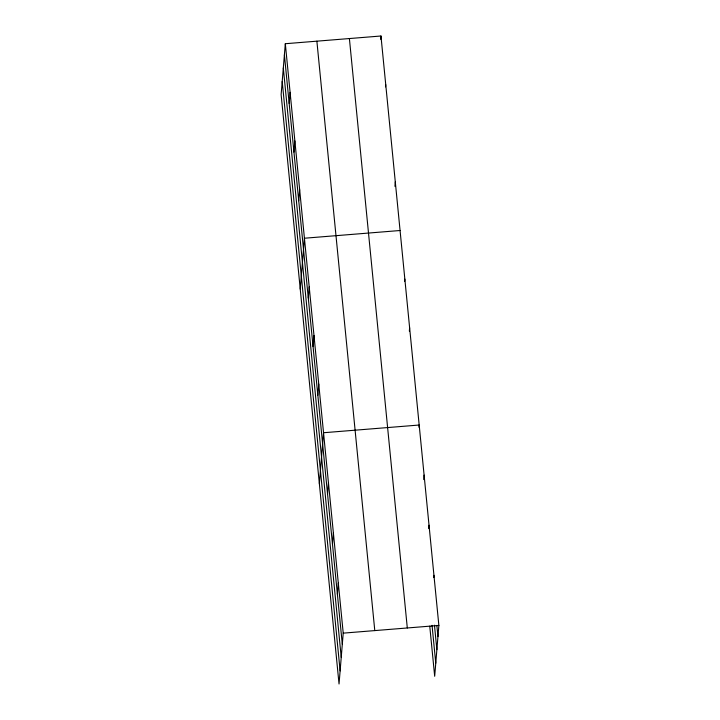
<?xml version="1.0" encoding="UTF-8"?>
<svg xmlns="http://www.w3.org/2000/svg" width="720" height="720" viewBox="0 0 720 720"><rect width="100%" height="100%" fill="white"/><g stroke="black" fill="none" stroke-linecap="round" stroke-linejoin="round"><path stroke-width="1.08" d="M285.318 43.722L281.133 94.572L339.039 684L343.224 633.141L285.318 43.722L380.961 36L438.867 625.428L434.682 676.278L429.759 626.184M289.179 103.482L290.088 92.349M293.958 152.109L294.867 140.976M298.728 200.736L299.646 189.603M300.24 289.089L304.425 238.23L400.068 230.508M308.286 297.99L309.204 286.857M313.065 346.617L313.983 335.484M317.844 395.244L318.753 384.111M319.356 483.597L323.532 432.738L419.175 425.025L418.995 427.248M327.546 493.974L328.455 482.841M332.46 544.077L333.378 532.944M380.682 39.339L380.961 36M337.383 594.18L338.301 583.038M385.551 86.859L385.731 84.627M394.92 186.336L395.289 181.881M404.658 281.367L404.847 279.135M409.347 331.11L409.626 327.762M423.729 479.574L424.098 475.119M428.751 528.561L429.021 525.222M433.764 577.548L433.944 575.325M343.224 633.141L438.867 625.428M436.86 625.428L437.949 636.561M434.466 625.176L436.869 649.665M432.045 625.32L435.762 663.174M349.398 38.547L407.304 627.975M316.881 41.175L374.787 630.594M284.4 54.855L342.306 644.274M283.32 67.959L341.235 657.387M282.213 81.468L340.119 670.896"/></g></svg>
